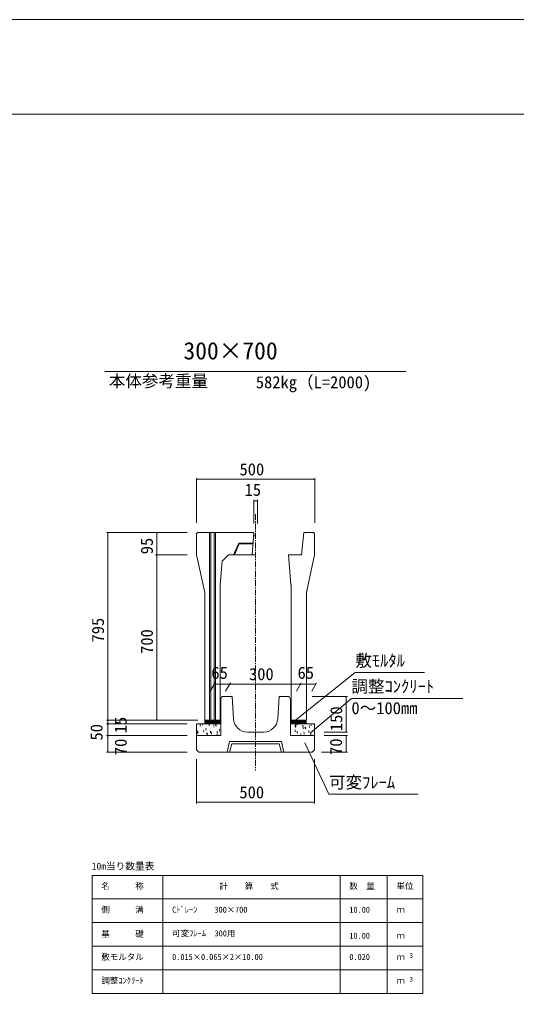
# Model space of a CAD drawing. Units: millimetres on the paper, scale 1:20. Extents: x 2 to 843, y -1 to 593.
# Drawn here: x 527 to 632.2, y 387.3 to 593.4 of the extents above; entities that cross this region are included whole.
import ezdxf
from ezdxf.enums import TextEntityAlignment as Align

# ---------------------------------------------------------------- set-up
doc = ezdxf.new("R2010")
doc.units = ezdxf.units.MM
doc.linetypes.add('USER1', pattern=[2, 1.25, -0.25, 0.25, -0.25])
for name, color, linetype, lineweight in [('0_2', 7, 'Continuous', 18), ('D-STR-DIM（寸法）', 7, 'Continuous', 18), ('D-STR-HTXT（旗揚げ）', 4, 'Continuous', 18), ('D-STR-STRn（構造物）', 5, 'Continuous', 18), ('D-STR-TXT（文字）', 7, 'Continuous', 18), ('D-STR（構造物外形線）', 1, 'Continuous', 18), ('D-TTL(外枠）', 2, 'Continuous', 18), ('DEFPOINTS_3', 8, 'Continuous', 18)]:
    doc.layers.add(name, color=color, linetype=linetype, lineweight=lineweight)
doc.styles.add('ＭＳ ゴシック', font='')
doc.styles.get('ＭＳ ゴシック').set_extended_font_data('MS Gothic')

msp = doc.modelspace()

# ---------------------------------------------------------------- linework, layer by layer
at = {"layer": '0_2'}
for p, q in [((564.478, 496.136), (564.628, 496.161)), ((564.628, 496.111), (564.478, 496.136)), ((589.328, 496.161), (589.478, 496.136)), ((589.478, 496.136), (589.328, 496.111)), ((576.591, 491.554), (576.741, 491.579)), ((576.741, 491.529), (576.591, 491.554)), ((577.215, 491.579), (577.365, 491.554)), ((577.365, 491.554), (577.215, 491.529)), ((545.656, 484.747), (545.681, 484.897)), ((545.681, 484.897), (545.706, 484.747)), ((556.016, 484.747), (556.041, 484.897)), ((556.041, 484.897), (556.066, 484.747)), ((556.041, 480.147), (556.016, 480.297)), ((556.016, 479.997), (556.041, 480.147)), ((556.066, 480.297), (556.041, 480.147)), ((556.041, 480.147), (556.066, 479.997)), ((568.246, 452.817), (568.396, 452.842)), ((568.396, 452.792), (568.246, 452.817)), ((571.333, 452.842), (571.483, 452.817)), ((571.483, 452.817), (571.333, 452.792)), ((571.483, 452.817), (571.633, 452.842)), ((571.633, 452.792), (571.483, 452.817)), ((586.333, 452.842), (586.483, 452.817)), ((586.483, 452.817), (586.333, 452.792)), ((586.483, 452.817), (586.633, 452.842)), ((586.633, 452.792), (586.483, 452.817)), ((589.596, 452.842), (589.746, 452.817)), ((589.746, 452.817), (589.596, 452.792)), ((596.115, 449.997), (596.14, 450.147)), ((596.14, 450.147), (596.165, 449.997)), ((545.643, 444.997), (545.668, 445.147)), ((545.681, 445.147), (545.656, 445.297)), ((545.668, 445.147), (545.693, 444.997)), ((545.706, 445.297), (545.681, 445.147)), ((556.041, 445.147), (556.016, 445.297)), ((556.066, 445.297), (556.041, 445.147)), ((545.668, 444.397), (545.643, 444.547)), ((545.643, 444.247), (545.668, 444.397)), ((545.693, 444.547), (545.668, 444.397)), ((545.668, 444.397), (545.693, 444.247)), ((545.668, 441.897), (545.643, 442.047)), ((545.643, 441.747), (545.668, 441.897)), ((545.693, 442.047), (545.668, 441.897)), ((545.668, 441.897), (545.693, 441.747)), ((596.14, 442.647), (596.115, 442.797)), ((596.115, 441.747), (596.14, 441.897)), ((596.165, 442.797), (596.14, 442.647)), ((596.14, 441.897), (596.165, 441.747)), ((545.668, 438.397), (545.643, 438.547)), ((545.693, 438.547), (545.668, 438.397)), ((596.14, 438.397), (596.115, 438.547)), ((596.165, 438.547), (596.14, 438.397)), ((564.452, 427.82), (564.602, 427.845)), ((564.602, 427.795), (564.452, 427.82)), ((589.302, 427.845), (589.452, 427.82)), ((589.452, 427.82), (589.302, 427.795))]:
    msp.add_line(p, q, dxfattribs=at)
at = {"layer": '0_2', "color": 9}
for p, q in [((564.478, 496.136), (564.498, 496.136)), ((589.478, 496.136), (589.458, 496.136)), ((576.591, 491.554), (576.611, 491.554)), ((577.365, 491.554), (577.345, 491.554)), ((545.681, 484.897), (545.681, 484.877)), ((556.041, 484.897), (556.041, 484.877)), ((556.041, 480.147), (556.041, 480.167)), ((556.041, 480.147), (556.041, 480.127)), ((568.246, 452.817), (568.266, 452.817)), ((571.483, 452.817), (571.463, 452.817)), ((571.483, 452.817), (571.503, 452.817)), ((586.483, 452.817), (586.463, 452.817)), ((586.483, 452.817), (586.503, 452.817)), ((589.746, 452.817), (589.726, 452.817)), ((596.14, 450.147), (596.14, 450.127)), ((545.668, 445.147), (545.668, 445.127)), ((545.681, 445.147), (545.681, 445.167)), ((556.041, 445.147), (556.041, 445.167)), ((545.668, 444.397), (545.668, 444.417)), ((545.668, 444.397), (545.668, 444.377)), ((545.668, 441.897), (545.668, 441.917)), ((545.668, 441.897), (545.668, 441.877)), ((596.14, 442.647), (596.14, 442.667)), ((596.14, 441.897), (596.14, 441.877)), ((545.668, 438.397), (545.668, 438.417)), ((596.14, 438.397), (596.14, 438.417)), ((564.452, 427.82), (564.472, 427.82)), ((589.452, 427.82), (589.432, 427.82))]:
    msp.add_line(p, q, dxfattribs=at)
at = {"layer": 'D-STR-DIM（寸法）'}
for p, q in [((564.478, 486.897), (564.478, 496.386)), ((564.498, 496.136), (589.458, 496.136)), ((589.478, 486.897), (589.478, 496.386)), ((576.591, 486.748), (576.591, 491.804)), ((577.345, 491.554), (576.611, 491.554)), ((577.365, 486.748), (577.365, 491.804)), ((562.478, 484.897), (545.431, 484.897)), ((545.681, 484.877), (545.681, 445.167)), ((562.478, 484.897), (555.791, 484.897)), ((556.041, 480.167), (556.041, 484.877)), ((562.478, 480.147), (555.791, 480.147)), ((562.478, 480.147), (555.791, 480.147)), ((556.041, 480.127), (556.041, 445.167)), ((567.37, 451.299), (568.39, 453.067)), ((568.266, 452.817), (571.463, 452.817)), ((570.607, 451.299), (571.628, 453.067)), ((570.607, 451.299), (571.628, 453.067)), ((571.503, 452.817), (586.463, 452.817)), ((585.607, 451.299), (586.628, 453.067)), ((585.607, 451.299), (586.628, 453.067)), ((586.503, 452.817), (589.726, 452.817)), ((588.87, 451.299), (589.89, 453.067)), ((588.965, 450.147), (596.39, 450.147)), ((596.14, 450.127), (596.14, 442.667)), ((564.719, 445.147), (545.418, 445.147)), ((564.228, 445.147), (545.431, 445.147)), ((545.668, 445.127), (545.668, 444.417)), ((564.228, 445.147), (555.791, 445.147)), ((562.452, 444.397), (545.418, 444.397)), ((562.452, 444.397), (545.418, 444.397)), ((545.668, 444.377), (545.668, 441.917)), ((562.452, 441.897), (545.418, 441.897)), ((562.452, 441.897), (545.418, 441.897)), ((545.668, 441.877), (545.668, 438.417)), ((591.452, 442.647), (596.39, 442.647)), ((591.452, 441.897), (596.39, 441.897)), ((596.14, 441.877), (596.14, 438.417)), ((562.452, 438.397), (545.418, 438.397)), ((564.452, 436.897), (564.452, 427.57)), ((589.452, 436.897), (589.452, 427.57)), ((590.952, 438.397), (596.39, 438.397)), ((564.472, 427.82), (589.432, 427.82))]:
    msp.add_line(p, q, dxfattribs=at)
at = {"layer": 'D-STR-HTXT（旗揚げ）'}
for p, q in [((545.06, 518.934), (608.844, 518.934)), ((585.042, 444.861), (598.077, 455.229)), ((612.739, 455.229), (598.077, 455.229)), ((588.613, 442.502), (597.259, 449.766)), ((620.857, 449.766), (597.259, 449.766)), ((587.421, 440.397), (592.505, 429.486)), ((611.369, 429.486), (592.505, 429.486)), ((542.338, 412.349), (612.338, 412.349)), ((542.338, 387.349), (542.338, 412.349)), ((557.338, 387.349), (557.338, 412.349)), ((594.838, 387.349), (594.838, 412.349)), ((604.838, 396.349), (604.838, 412.349)), ((604.838, 387.349), (604.838, 412.349)), ((612.338, 387.349), (612.338, 412.349)), ((542.338, 407.349), (612.338, 407.349)), ((542.338, 402.349), (612.338, 402.349)), ((542.338, 397.349), (612.338, 397.349)), ((542.338, 392.349), (612.338, 392.349)), ((542.338, 387.349), (612.338, 387.349))]:
    msp.add_line(p, q, dxfattribs=at)
at = {"layer": 'D-STR-STRn（構造物）', "color": 7, "linetype": 'USER1'}
msp.add_line((576.952, 488.765), (576.952, 434.56), dxfattribs=at)
at = {"layer": 'D-STR-STRn（構造物）'}
for p, q in [((566.215, 444.397), (566.215, 445.147)), ((566.215, 445.094), (566.269, 445.147)), ((566.215, 444.917), (566.446, 445.147)), ((566.215, 444.74), (566.622, 445.147)), ((566.215, 444.563), (566.799, 445.147)), ((566.226, 444.397), (566.976, 445.147)), ((566.403, 444.397), (567.153, 445.147)), ((566.58, 444.397), (567.33, 445.147)), ((566.756, 444.397), (567.506, 445.147)), ((566.933, 444.397), (567.683, 445.147)), ((567.11, 444.397), (567.86, 445.147)), ((567.287, 444.397), (568.037, 445.147)), ((567.463, 444.397), (568.213, 445.147)), ((567.64, 444.397), (568.39, 445.147)), ((567.817, 444.397), (568.567, 445.147)), ((567.994, 444.397), (568.744, 445.147)), ((568.171, 444.397), (568.921, 445.147)), ((568.347, 444.397), (569.097, 445.147)), ((568.524, 444.397), (569.274, 445.147)), ((568.701, 444.397), (569.451, 445.147)), ((568.878, 444.397), (569.577, 445.097)), ((584.327, 444.998), (584.477, 445.147)), ((584.327, 444.821), (584.654, 445.147)), ((584.327, 444.644), (584.83, 445.147)), ((584.327, 444.468), (585.007, 445.147)), ((584.434, 444.397), (585.184, 445.147)), ((584.611, 444.397), (585.361, 445.147)), ((584.788, 444.397), (585.538, 445.147)), ((584.964, 444.397), (585.714, 445.147)), ((585.141, 444.397), (585.891, 445.147)), ((585.318, 444.397), (586.068, 445.147)), ((585.495, 444.397), (586.245, 445.147)), ((585.671, 444.397), (586.421, 445.147)), ((585.848, 444.397), (586.598, 445.147)), ((586.025, 444.397), (586.775, 445.147)), ((586.202, 444.397), (586.952, 445.147)), ((586.379, 444.397), (587.129, 445.147)), ((586.555, 444.397), (587.305, 445.147)), ((586.732, 444.397), (587.482, 445.147)), ((586.909, 444.397), (587.659, 445.147)), ((587.69, 444.397), (587.69, 445.147)), ((564.452, 444.397), (569.577, 444.397)), ((564.452, 444.397), (564.452, 441.897)), ((564.485, 443.015), (564.582, 443.13)), ((564.485, 443.016), (564.605, 443.005)), ((565.177, 444.172), (565.317, 444.226)), ((565.177, 444.172), (565.276, 444.105)), ((565.237, 443.828), (565.278, 443.948)), ((565.642, 444.394), (565.645, 444.397)), ((565.642, 444.394), (565.762, 444.384)), ((565.723, 444.106), (565.7, 444.231)), ((565.92, 442.89), (566.016, 443.005)), ((566.371, 443.367), (566.511, 443.42)), ((566.371, 443.367), (566.47, 443.3)), ((566.431, 443.022), (566.471, 443.143)), ((566.467, 444.329), (566.459, 444.397)), ((567.077, 444.269), (567.173, 444.384)), ((567.077, 444.269), (567.196, 444.258)), ((567.158, 443.98), (567.134, 444.105)), ((568.051, 444.012), (568.191, 444.065)), ((568.051, 444.012), (568.151, 443.945)), ((568.111, 443.667), (568.152, 443.788)), ((568.466, 444.248), (568.609, 444.397)), ((568.466, 444.249), (568.644, 444.221)), ((568.511, 444.143), (568.608, 444.258)), ((568.511, 444.143), (568.631, 444.133)), ((568.592, 443.855), (568.569, 443.98)), ((568.602, 443.998), (568.579, 444.188)), ((569.054, 444.397), (569.577, 444.92)), ((569.231, 444.397), (569.577, 444.744)), ((569.245, 443.206), (569.385, 443.26)), ((569.245, 443.206), (569.345, 443.139)), ((569.408, 444.397), (569.577, 444.567)), ((589.452, 444.397), (584.327, 444.397)), ((585.277, 443.879), (585.432, 444.042)), ((585.277, 443.88), (585.455, 443.852)), ((585.297, 443.051), (585.437, 443.104)), ((585.297, 443.051), (585.396, 442.984)), ((585.412, 443.629), (585.39, 443.819)), ((585.448, 444.142), (585.544, 444.257)), ((585.448, 444.142), (585.568, 444.131)), ((585.529, 443.853), (585.506, 443.978)), ((585.843, 444.157), (585.884, 444.277)), ((586.883, 444.016), (586.979, 444.131)), ((586.883, 444.016), (587.002, 444.006)), ((586.963, 443.727), (586.94, 443.853)), ((586.977, 443.696), (587.117, 443.749)), ((586.977, 443.696), (587.077, 443.629)), ((587.037, 443.351), (587.078, 443.472)), ((587.086, 444.397), (587.69, 445.001)), ((587.262, 444.397), (587.69, 444.825)), ((587.411, 443.548), (587.567, 443.711)), ((587.411, 443.548), (587.589, 443.521)), ((587.439, 444.397), (587.69, 444.648)), ((587.547, 443.298), (587.525, 443.488)), ((587.616, 444.397), (587.69, 444.471)), ((588.317, 443.891), (588.413, 444.006)), ((588.317, 443.891), (588.437, 443.88)), ((588.398, 443.602), (588.375, 443.727)), ((588.658, 444.341), (588.798, 444.395)), ((588.658, 444.341), (588.757, 444.274)), ((588.718, 443.996), (588.758, 444.117)), ((589.452, 444.397), (589.452, 441.897)), ((564.462, 442.631), (564.618, 442.794)), ((564.462, 442.631), (564.64, 442.604)), ((564.566, 442.727), (564.543, 442.852)), ((564.598, 442.381), (564.576, 442.571)), ((564.69, 442.722), (564.83, 442.775)), ((564.69, 442.722), (564.79, 442.655)), ((564.75, 442.377), (564.791, 442.498)), ((565.884, 441.916), (566.024, 441.97)), ((565.884, 441.916), (565.912, 441.897)), ((565.92, 442.89), (566.039, 442.88)), ((566.001, 442.601), (565.977, 442.727)), ((566.597, 442.3), (566.752, 442.463)), ((566.597, 442.3), (566.775, 442.273)), ((566.732, 442.05), (566.71, 442.24)), ((567.354, 442.764), (567.451, 442.879)), ((567.354, 442.765), (567.474, 442.754)), ((567.435, 442.476), (567.412, 442.601)), ((567.564, 442.561), (567.705, 442.615)), ((567.565, 442.561), (567.664, 442.494)), ((567.625, 442.217), (567.665, 442.338)), ((568.731, 441.969), (568.887, 442.132)), ((568.731, 441.969), (568.909, 441.942)), ((568.789, 442.639), (568.885, 442.754)), ((568.789, 442.639), (568.908, 442.629)), ((568.846, 441.897), (568.845, 441.909)), ((568.87, 442.35), (568.846, 442.476)), ((569.305, 442.862), (569.346, 442.983)), ((584.327, 442.806), (584.387, 442.878)), ((584.327, 442.76), (584.411, 442.752)), ((584.372, 442.474), (584.349, 442.599)), ((585.357, 442.706), (585.397, 442.827)), ((585.726, 442.637), (585.822, 442.752)), ((585.726, 442.637), (585.845, 442.627)), ((585.806, 442.348), (585.783, 442.474)), ((586.49, 442.245), (586.631, 442.299)), ((586.491, 442.245), (586.59, 442.178)), ((586.551, 441.901), (586.591, 442.022)), ((587.16, 442.512), (587.256, 442.627)), ((587.16, 442.512), (587.28, 442.501)), ((587.241, 442.223), (587.218, 442.348)), ((588.171, 442.89), (588.311, 442.944)), ((588.171, 442.89), (588.271, 442.823)), ((588.231, 442.546), (588.272, 442.667)), ((588.595, 442.386), (588.691, 442.501)), ((588.595, 442.386), (588.714, 442.376)), ((588.675, 442.097), (588.652, 442.223)), ((589.365, 442.085), (589.452, 442.119)), ((589.365, 442.085), (589.452, 442.026))]:
    msp.add_line(p, q, dxfattribs=at)
at = {"layer": 'D-STR-TXT（文字）', "color": 5}
for p, q in [((569.465, 445.147), (569.577, 445.147)), ((584.465, 445.147), (584.327, 445.147))]:
    msp.add_line(p, q, dxfattribs=at)
at = {"layer": 'D-STR（構造物外形線）'}
for p, q in [((564.465, 484.647), (564.715, 484.897)), ((564.465, 484.647), (564.465, 480.147)), ((576.44, 484.897), (564.715, 484.897)), ((567.215, 445.147), (567.215, 484.897)), ((567.465, 484.897), (567.465, 445.147)), ((568.215, 484.897), (568.215, 445.147)), ((568.465, 445.147), (568.465, 484.897)), ((576.578, 484.748), (576.215, 480.147)), ((576.44, 484.897), (576.578, 484.748)), ((586.702, 480.147), (587.202, 484.897)), ((587.202, 484.897), (589.215, 484.897)), ((589.215, 484.897), (589.465, 484.647)), ((589.465, 484.647), (589.465, 480.147)), ((573.415, 482.647), (572.315, 480.147)), ((573.513, 482.497), (572.479, 480.147)), ((576.412, 482.647), (573.415, 482.647)), ((576.401, 482.497), (573.513, 482.497)), ((576.531, 484.147), (576.952, 484.147)), ((564.465, 480.147), (566.215, 472.147)), ((571.215, 480.147), (569.865, 478.797)), ((576.952, 480.147), (571.215, 480.147)), ((583.944, 480.145), (584.452, 473.797)), ((586.702, 480.147), (583.977, 480.147)), ((589.465, 480.147), (587.715, 472.147)), ((569.865, 478.797), (569.465, 473.797)), ((566.215, 472.147), (566.215, 445.147)), ((569.465, 473.797), (569.465, 445.147)), ((584.465, 473.797), (584.465, 445.147)), ((587.715, 472.147), (587.715, 445.147)), ((569.577, 449.647), (569.577, 441.897)), ((569.846, 450.147), (569.596, 449.647)), ((569.846, 450.147), (571.971, 450.147)), ((569.846, 450.147), (571.971, 450.147)), ((571.971, 450.147), (572.272, 445.455)), ((581.971, 450.147), (581.658, 445.448)), ((584.096, 450.147), (581.971, 450.147)), ((584.096, 450.147), (584.346, 449.647)), ((584.327, 449.685), (584.327, 441.897)), ((569.465, 445.147), (566.215, 445.147)), ((587.715, 445.147), (584.465, 445.147)), ((564.452, 438.897), (564.452, 441.897)), ((564.452, 441.897), (569.577, 441.897)), ((575.266, 442.648), (578.664, 442.647)), ((589.452, 441.897), (584.327, 441.897)), ((589.452, 441.897), (589.452, 438.897)), ((564.952, 438.397), (564.452, 438.897)), ((570.952, 438.397), (571.452, 440.647)), ((571.452, 440.647), (582.452, 440.647)), ((571.452, 438.397), (571.952, 440.147)), ((571.952, 440.147), (581.952, 440.147)), ((581.952, 440.147), (582.452, 438.397)), ((582.952, 438.397), (582.452, 440.647)), ((589.452, 438.897), (588.952, 438.397)), ((588.952, 438.397), (564.952, 438.397)), ((588.952, 438.397), (564.952, 438.397))]:
    msp.add_line(p, q, dxfattribs=at)
for centre, start, end in [((575.266, 445.648), 183.67103, 269.99614), ((578.664, 445.647), 269.99614, 356.18575)]:
    msp.add_arc(centre, 3, start, end, dxfattribs=at)
at = {"layer": 'D-TTL(外枠）'}
msp.add_line((26.671, 573.392), (821.671, 573.392), dxfattribs=at)
at = {"layer": 'DEFPOINTS_3'}
msp.add_line((1.671, 593.392), (842.671, 593.392), dxfattribs=at)

# ---------------------------------------------------------------- texts
at = {"layer": 'D-STR-STRn（構造物）', "color": 7, "style": 'ＭＳ ゴシック'}
for s, p in [('500', (573.558, 496.186)), ('15', (574.636, 491.852)), ('65', (567.599, 453.142)), ('300', (575.563, 452.867)), ('65', (585.849, 453.142)), ('500', (573.532, 427.87))]:
    msp.add_text(s, height=2.566, dxfattribs=at).set_placement(p, align=Align.BOTTOM_LEFT)
for s, p in [('95', (555.991, 480.266)), ('795', (545.631, 461.602)), ('700', (555.991, 459.183)), ('150', (596.09, 442.853)), ('15', (550.437, 442.4)), ('50', (545.343, 440.864)), ('70', (550.459, 437.773)), ('70', (596.03, 437.82))]:
    msp.add_text(s, height=2.566, rotation=90, dxfattribs=at).set_placement(p, align=Align.BOTTOM_LEFT)
at = {"layer": 'D-STR-TXT（文字）', "style": 'ＭＳ ゴシック'}
for s, height, p in [('300×700', 3.666, (561.687, 520.383)), ('本体参考重量', 2.566, (545.891, 514.868)), ('582kg（L=2000)', 2.566, (577.011, 514.604)), ('敷ﾓﾙﾀﾙ', 2.566, (598.077, 455.729)), ('調整ｺﾝｸﾘｰﾄ', 2.566, (597.259, 450.266)), ('0～100mm', 2.566, (597.259, 445.675)), ('可変ﾌﾚｰﾑ', 2.566, (592.505, 429.986)), ('10m当り数量表', 1.466, (542.283, 413.112)), ('名\u3000\u3000\u3000称', 1.283, (544.299, 409.051)), ('計\u3000\u3000算\u3000\u3000式', 1.283, (569.303, 409.051)), ('数\u3000量', 1.283, (596.799, 409.051)), ('単位', 1.283, (606.799, 409.051)), ('側\u3000\u3000\u3000溝', 1.283, (544.299, 404.051)), ('Cﾄﾞﾚｰﾝ\u3000\u3000300×700', 1.283, (559.299, 404.051)), ('10.00', 1.283, (596.812, 404.051)), ('ｍ', 1.283, (606.799, 404.051)), ('基\u3000\u3000\u3000礎', 1.283, (544.299, 398.918)), ('可変ﾌﾚｰﾑ\u3000300用', 1.283, (559.299, 399.051)), ('10.00', 1.283, (596.812, 398.551)), ('ｍ', 1.283, (606.799, 398.551)), ('敷モルタル', 1.283, (544.299, 394.051)), ('0.015×0.065×2×10.00', 1.283, (559.299, 394.051)), ('0.020', 1.283, (596.812, 394.051)), ('3', 1.026, (609.5, 394.553)), ('ｍ', 1.283, (606.799, 394.051)), ('調整ｺﾝｸﾘｰﾄ', 1.283, (544.299, 389.051)), ('ｍ', 1.283, (606.799, 389.051)), ('3', 1.026, (609.5, 389.553))]:
    msp.add_text(s, height=height, dxfattribs=at).set_placement(p, align=Align.BOTTOM_LEFT)

doc.saveas('drawing.dxf')
